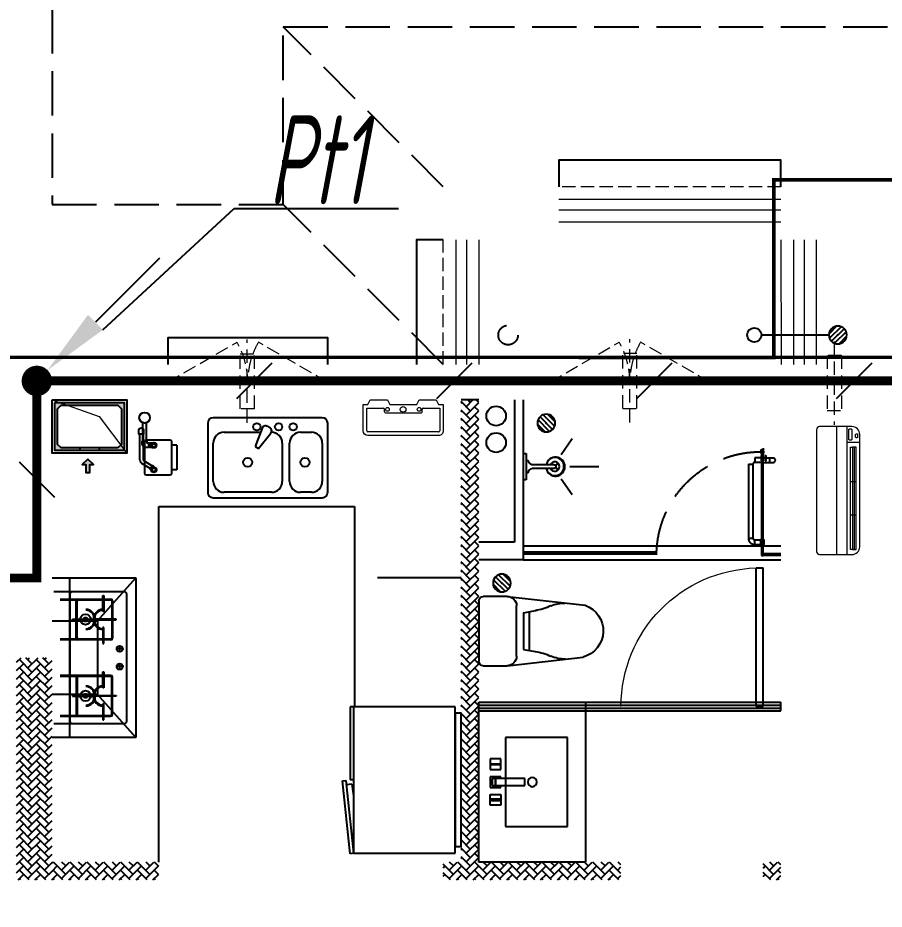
# Model space of a CAD drawing. Extents: x 5031545 to 5313844, y -886381 to -283477.
# Drawn here: x 5175753 to 5180627, y -849246 to -844231 of the extents above; entities that cross this region are included whole.
import ezdxf
from ezdxf.enums import TextEntityAlignment as Align

# ---------------------------------------------------------------- set-up
doc = ezdxf.new("R2010")
doc.units = 0
doc.header["$LTSCALE"] = 1000
doc.header["$MEASUREMENT"] = 0
for name, pattern in [('CENTER2', [1.125, 0.75, -0.125, 0.125, -0.125]), ('DASH', [0.35, 0.25, -0.1]), ('HIDDEN', [0.375, 0.25, -0.125])]:
    doc.linetypes.add(name, pattern=pattern)
doc.layers.get('0').update_dxf_attribs({"linetype": 'CONTINUOUS'})
for name, color, linetype in [('$RECOVER_210609100354-13', 7, 'CONTINUOUS'), ('$RECOVER_210609100354-32', 7, 'CONTINUOUS'), ('AH-FURNITURE', 1, 'CONTINUOUS'), ('CURTWALL', 4, 'CONTINUOUS'), ('DIM-照明', 7, 'CONTINUOUS'), ('IP-bath&kitchen-JOHNSON', 4, 'CONTINUOUS'), ('LVTRY', 252, 'CONTINUOUS'), ('LWIRE', 4, 'CONTINUOUS'), ('P-bath&kitchen-JOHNSON', 4, 'CONTINUOUS'), ('SHTLN', 4, 'CONTINUOUS'), ('VPIPE-中水', 122, 'CONTINUOUS'), ('VPIPE-凝结', 150, 'CONTINUOUS'), ('VPIPE-雨水', 4, 'DASH'), ('WIRE-接地', 2, 'CONTINUOUS'), ('保温', 6, 'CONTINUOUS'), ('卫生间', 6, 'CONTINUOUS'), ('建筑-排气道', 252, 'CONTINUOUS'), ('看线', 185, 'CONTINUOUS')]:
    doc.layers.add(name, color=color, linetype=linetype)
for name, color, linetype, lineweight in [('PUB_HATCH', 8, 'CONTINUOUS', 9), ('WINDOW', 146, 'CONTINUOUS', 20), ('平面-栏杆', 56, 'CONTINUOUS', 15), ('平面-看线', 252, 'CONTINUOUS', 15), ('平面-空调室内机', 176, 'CONTINUOUS', 9), ('平面-空调预留孔', 252, 'CONTINUOUS', 15), ('立面-洞口示意', 252, 'CONTINUOUS', 13)]:
    doc.layers.add(name, color=color, linetype=linetype, lineweight=lineweight)
doc.styles.add('DIM_FONT', font='SIMPLEX', dxfattribs={"width": 0.7, "bigfont": 'GBCBIG'})
doc.styles.add('HZTXT', font='gbeitc.shx', dxfattribs={"width": 0.8, "height": 400, "bigfont": 'hztxt.shx'})
doc.styles.get("Standard").update_dxf_attribs({"font": 'gbenor.shx', "bigfont": 'gbcbig.shx'})
pattern_1 = [(45, (0, 0), (0, 47.41575231924514), [100.584, -33.528]), (135, (23.70786, 23.70786), (3.05311331771918e-15, 47.41575231924513), [100.584, -33.528])]

# ---------------------------------------------------------------- blocks, each defined once
blk = doc.blocks.new('cvxcvxvcxvcx')
blk.add_hatch(color=252).paths.add_polyline_path([(580593.9096112663, 371078.9040331192), (580595.0592563876, 371081.6750105812), (580603.3721887737, 371078.2260752172), (580602.2225436524, 371075.4550977552)])
at = {"layer": '$RECOVER_210609100354-32', "color": 252}
for p, q in [((581943.6721077524, 371358.3307653596), (581943.6721507693, 370458.019247253)), ((581993.6721077524, 371358.3307653596), (581993.6721265649, 370558.0192559391)), ((581993.6721265649, 370558.0192559391), (582193.6745530802, 370558.0192559407)), ((581943.6721507693, 370458.019247253), (582193.6745554314, 370458.0192633782))]:
    blk.add_line(p, q, dxfattribs=at)
at = {"color": 252}
for p, q in [((581764.174633066, 371235.4018331742), (581806.60103994, 371277.8282400482)), ((581767.1262686335, 371210.0691974922), (581831.9336756219, 371274.8766044807)), ((581778.3167686907, 371192.9754263003), (581849.0274468141, 371263.6861044234)), ((581795.410539883, 371181.784926243), (581860.2179468713, 371246.5923332315)), ((581820.7431755648, 371178.8332906755), (581863.1695824388, 371221.2596975495)), ((580594.5974268107, 371081.8666181014), (580592.9500097529, 371082.5501115651)), ((580593.0585830038, 371061.8554814536), (580595.2586444768, 371061.3741196847)), ((580595.2586444768, 371061.3741196847), (580593.1118487866, 371061.4022786108)), ((580605.0164725209, 371078.0852069519), (580593.2520298935, 371082.9661322779)), ((580594.5974268107, 371081.8666181014), (580593.2561741691, 371078.6338110624)), ((580602.4927657092, 371074.8016606579), (580593.2561741691, 371078.6338110624)), ((580593.4254017514, 371069.7915553025), (580603.9254027777, 371069.7841873356)), ((580593.446857661, 371071.0555413384), (580603.8802814902, 371071.0568733648)), ((580593.6749574727, 371069.7913801864), (580593.6776865055, 371048.415561709)), ((580598.6735626739, 371080.7168037299), (580598.6785569829, 371041.597652421)), ((580604.2317740689, 371061.7872570119), (580602.0318355778, 371061.3053334987)), ((580602.0318355778, 371061.3053334987), (580604.1786240079, 371061.334040583)), ((580603.8340183507, 371078.034467697), (580602.4927657092, 371074.8016606579)), ((580603.6749584501, 371069.7843630752), (580603.6774609576, 371050.1828589661)), ((580604.3721383016, 371077.811208221), (580603.8340183507, 371078.034467697)), ((580633.6749818624, 370413.3313726199), (580593.6749818624, 370413.3313726238)), ((580593.674981787, 369633.3313726238), (580593.6749818624, 370413.3313726238)), ((580633.674981787, 369633.3313726199), (580633.6749818624, 370413.3313726199)), ((582014.1770595642, 370335.4018331766), (582056.6034664381, 370377.8282400505)), ((582017.1286951316, 370310.0691974945), (582081.93610212, 370374.8766044831)), ((582028.3191951888, 370292.9754263026), (582099.0298733122, 370363.6861044258)), ((582045.4129663811, 370281.7849262453), (582110.2203733694, 370346.5923332339)), ((582070.7456020629, 370278.8332906778), (582113.1720089369, 370321.2596975518)), ((582034.2732689616, 370253.1750300695), (581594.3600626828, 370203.0861510926)), ((582034.2732689616, 370253.1750300695), (582168.6721052632, 370253.1750300695)), ((582193.6721052632, 370228.1750300695), (582193.6721052632, 369888.1750300695)), ((581942.3546292933, 370161.3878272907), (581863.5562514581, 370174.9579061461)), ((581910.391159293, 370166.8923417274), (581910.391159293, 369949.4577184115)), ((581942.3546292933, 370161.3878272907), (581942.3546292929, 369954.9622328482)), ((581981.0008189615, 369916.4474800695), (581981.0008189615, 370199.9025800694)), ((582034.2732689616, 369863.1750300695), (581606.5771102, 369911.8728659819)), ((581942.3546292929, 369954.9622328482), (581863.5562514577, 369941.3921539928)), ((582168.6721052632, 369863.1750300695), (582034.2732689616, 369863.1750300695)), ((580593.674981787, 369633.3313726238), (580633.674981787, 369633.3313726199)), ((581693.6742784698, 369458.3371234245), (582043.6742784702, 369458.3371234245)), ((581693.6742784702, 368958.6367051739), (581693.6742784698, 369458.3371234245)), ((582043.6742784702, 369458.3371234245), (582043.6742784698, 368958.6367051739)), ((582068.7744188476, 369278.4873006309), (582068.7744188476, 369338.4873006309)), ((582068.7744188476, 369338.4873006309), (582128.7744188481, 369338.4873006309)), ((582073.7744188481, 369311.4873006309), (582073.7744188481, 369305.4873006309)), ((582123.7744188481, 369311.4873006309), (582073.7744188481, 369311.4873006309)), ((582073.7744188481, 369305.4873006309), (582123.7744188481, 369305.4873006309)), ((582123.7744188481, 369305.4873006309), (582123.7744188481, 369311.4873006309)), ((582128.7744188481, 369338.4873006309), (582128.7744188476, 369278.4873006309)), ((582128.7744188476, 369278.4873006309), (582068.7744188476, 369278.4873006309)), ((581933.7744188481, 369188.4873006309), (581933.7744188476, 369228.4873006309)), ((581933.7744188476, 369228.4873006309), (582098.7744188481, 369228.4873006309)), ((582068.7744188481, 369228.4873006309), (582068.7744188481, 369238.4873006309)), ((582068.7744188481, 369238.4873006309), (582128.7744188476, 369238.4873006309)), ((582098.7744188476, 369188.4873006309), (582098.7744188481, 369228.4873006309)), ((582098.7744188481, 369228.4873006309), (582118.7744188481, 369228.4873006309)), ((582098.7744188481, 369228.4873006309), (582098.7744188476, 369188.4873006309)), ((582118.7744188481, 369228.4873006309), (582118.7744188476, 369188.4873006309)), ((582128.7744188476, 369238.4873006309), (582128.7744188481, 369178.4873006309)), ((582098.7744188476, 369188.4873006309), (581933.7744188481, 369188.4873006309)), ((582068.7744188481, 369178.4873006309), (582068.7744188476, 369188.4873006309)), ((582128.7744188481, 369178.4873006309), (582068.7744188481, 369178.4873006309)), ((582118.7744188476, 369188.4873006309), (582098.7744188476, 369188.4873006309)), ((582128.7744188481, 369138.4873006309), (582068.7744188481, 369138.4873006309)), ((582068.7744188481, 369138.4873006309), (582068.7744188481, 369078.4873006309)), ((582073.7744188481, 369105.4873006309), (582073.7744188476, 369111.4873006309)), ((582073.7744188476, 369111.4873006309), (582123.7744188476, 369111.4873006309)), ((582123.7744188476, 369105.4873006309), (582073.7744188481, 369105.4873006309)), ((582123.7744188476, 369111.4873006309), (582123.7744188476, 369105.4873006309)), ((582128.7744188481, 369078.4873006309), (582128.7744188481, 369138.4873006309)), ((582068.7744188481, 369078.4873006309), (582128.7744188481, 369078.4873006309)), ((582043.6742784698, 368958.6367051739), (581693.6742784702, 368958.6367051739))]:
    blk.add_line(p, q, dxfattribs=at)
blk.add_circle((581892.5132631278, 369208.4873006309), 26, dxfattribs=at)
for centre, radius, start, end in [((580604.711258698, 371064.8750917315), 13.39994098009156, 154.9184555067139, 209.8497760048863), ((580592.803626942, 371081.8853513924), 1.170107913508445, 67.4670275933447, 199.9598936189205), ((580572.3027551215, 371074.4398915648), 20.6409126368038, 349.152690268452, 19.9598936189205), ((580592.7584022327, 371082.088281988), 0.4999999999999999, 67.4670275933447, 199.2391324609188), ((580569.5962472307, 371074.0046240633), 24.03224306675829, 352.9512626516196, 19.23913246091875), ((580604.9641489349, 371065.2817004879), 12.3887641438454, 158.6522346147769, 196.0549169798474), ((580604.622626842, 371063.5320042105), 11.70614123311011, 190.4823330837331, 204.5813522234453), ((580594.8484714498, 371062.6478663906), 9.422201707076889, 335.7716514093353, 351.9845940693415), ((580585.1314534706, 371076.521080785), 19.52885339284392, 343.751626910441, 2.534188772762864), ((580590.0499270837, 371065.2482685616), 14.59806099666519, 346.2853194312215, 18.10266462411496), ((580592.5145496838, 371064.8795519348), 13.51105029248686, 331.0220527081386, 24.84764632416987), ((580604.1414962602, 371077.367581972), 0.4999999999999999, 1.945816365110588, 67.26702759355575), ((580585.1782668311, 371076.5109824141), 20.48112573357894, 343.0997466128817, 2.008511510892636), ((580604.6495398484, 371077.1549594586), 0.9999999999999999, 4.234840131611477, 68.47342866344947), ((580593.5227093213, 371058.4544344338), 0.4999999999999999, 209.8497760048863, 24.58135222344528), ((580603.896697693, 371058.5760500185), 0.4999999999999999, 155.7716514093354, 331.0220527081386), ((581706.7618864921, 369991.8075538437), 224.0767612256723, 68.5202191710939, 90), ((582034.273268962, 370199.9025800692), 53.27245000000253, 90, 180), ((582168.6721052632, 370228.1750300695), 25, 0, 90), ((581646.3211985028, 370059.4031279907), 152.7899563564, 109.8818787691454, 254.9226756543659), ((581919.7479505439, 370463.3604970954), 293.8257332377133, 243.5368539852311, 261.4828191908726), ((581706.7618864921, 370124.5425062953), 224.0767612256445, 270, 291.4797808289061), ((581919.7479505439, 369652.9895630433), 293.8257332377133, 98.51718080912745, 116.4631460147689), ((582034.273268962, 369916.4474800695), 53.27245000000602, 180, 270), ((582168.6721052632, 369888.1750300695), 25, 270, 0)]:
    blk.add_arc(centre, radius, start, end, dxfattribs=at)
at = {"color": 252, "lineweight": 13}
blk.add_arc((580613.674981787, 369633.3313726219), 780, 359.9999999944555, 88.53071641310459, dxfattribs=at)
at = {"color": 252}
for centre in [(581813.6721077524, 371228.3307653618), (582063.6745342505, 370328.3307653642)]:
    blk.add_ellipse(centre, major_axis=(35.3553390616549, 35.3553390616549), ratio=0.9999999999998849, start_param=5.49778714378208, end_param=11.78097245096167, dxfattribs=at)
blk.add_open_spline([(580603.6774609576, 371050.1828589661), (580602.7819958932, 371049.3839620192), (580600.9660518015, 371047.7638517005), (580597.7729090399, 371051.5213218119), (580595.2274403891, 371049.5908736098), (580593.6776865055, 371048.415561709)], degree=3, knots=[0, 0, 0, 0, 3.066329070407599, 6.218313121244897, 11.12413523619883, 11.12413523619883, 11.12413523619883, 11.12413523619883], dxfattribs=at)
for p in [(581813.6721077524, 371228.3307653618), (582063.6745342505, 370328.3307653642)]:
    blk.add_point(p, dxfattribs=at)
at = {"layer": 'CURTWALL', "color": 252}
for p, q in [((582193.6745530849, 369658.331372469), (580493.6749791752, 369658.3313726335)), ((580493.6749791703, 369608.3313726335), (580493.6749791752, 369658.3313726335)), ((582193.67455308, 369608.331372469), (582193.6745530849, 369658.331372469)), ((582193.6745530833, 369641.6647058023), (580493.6749791736, 369641.6647059668)), ((582193.6745530816, 369624.9980391357), (580493.674979172, 369624.9980393001)), ((582193.67455308, 369608.331372469), (580493.6749791703, 369608.3313726335))]:
    blk.add_line(p, q, dxfattribs=at)
at = {"layer": 'IP-bath&kitchen-JOHNSON', "color": 252}
for p, q in [((581730.5215771815, 371051.5281253193), (581668.7340473045, 371140.9531203224)), ((581682.3184752373, 370983.3076207311), (581519.016609678, 370983.3318143436)), ((581730.5013609619, 370915.0728362985), (581668.6873366885, 370825.6661531995)), ((581943.6721469469, 370538.0192134996), (580493.6749587252, 370538.0192044076)), ((580493.6749587283, 370493.0192039419), (580593.6749583771, 370493.0192039755)), ((580493.6749587283, 370483.0192039419), (580593.6749583771, 370483.0192039755)), ((580593.6749583771, 370483.0192039755), (580593.6749583734, 370493.0192039755)), ((581193.6631118732, 370493.0192039572), (581193.6631118781, 370503.019204177)), ((581943.6721469469, 370493.0192134978), (581193.6631118732, 370493.0192039572)), ((581943.6721469469, 370503.0192134978), (581193.6749586836, 370503.019204177)), ((581943.6721469469, 370458.0192784637), (580493.6749587255, 370458.0192044076))]:
    blk.add_line(p, q, dxfattribs=at)
at = {"layer": 'IP-bath&kitchen-JOHNSON', "color": 252, "extrusion": (0, 0, -1)}
for centre, major_axis, ratio, start_param, end_param in [((581764.8996472338, 370983.395432674), (0.007550198311836905, 50.96224354524861), 0.9900522014112825, 1.778622277379752, 7.646155683221549), ((581765.902907098, 370983.3952840383), (0.003971185504895464, 26.80467884091059), 0.9948122416211306, 1.973915809000319, 7.450862151764426)]:
    blk.add_ellipse(centre, major_axis=major_axis, ratio=ratio, start_param=start_param, end_param=end_param, dxfattribs=at)
at = {"layer": 'LVTRY', "color": 252}
for p, q in [((580593.6749585315, 371069.7830863837), (580603.67495845, 371069.7843630752)), ((580593.6749583604, 370483.0192039773), (580593.6749585315, 371069.7830863837)), ((580603.67495845, 371069.7843630752), (580603.6749582789, 370483.020480669)), ((580587.4861929356, 371032.4571529026), (580532.7661933862, 371032.4641389903)), ((580555.8029575425, 371007.1171976652), (580555.8061932039, 371032.4611974799)), ((580576.8777097843, 371017.7211088613), (580576.8809454461, 371043.0651086756)), ((580579.1814156298, 371015.4168147428), (580576.8777097843, 371017.7211088613)), ((580579.1852395937, 371045.3688144918), (580576.8809454461, 371043.0651086756)), ((580579.1814156298, 371015.4168147428), (580579.1836405976, 371032.8443449477)), ((580582.0614155815, 371015.416447054), (580579.1814156298, 371015.4168147428)), ((580579.1852395937, 371045.3688144918), (580579.1830146255, 371027.9412842874)), ((580582.0652395453, 371045.3684468031), (580579.1852395937, 371045.3688144918)), ((580582.0652395453, 371045.3684468031), (580582.0614155815, 371015.416447054)), ((580597.4286775672, 371045.3661671329), (580595.7008981674, 371043.6379465385)), ((580595.7009717051, 371043.0619465538), (580595.7008983024, 371043.6368927106)), ((580595.704207352, 371017.7179467389), (580595.7042807549, 371017.1430005821)), ((580597.4325015135, 371015.4141673844), (580595.7042808894, 371017.1419467549)), ((580603.7646775134, 371045.3669760446), (580597.4286775672, 371045.3661671329)), ((580597.4289717169, 371043.0621671658), (580597.4286775672, 371045.3661671329)), ((580597.4322073641, 371017.7181673517), (580597.4325015135, 371015.4141673844)), ((580603.76850146, 371015.414976296), (580597.4325015135, 371015.4141673844)), ((580600.8846775326, 371045.3666083575), (580598.5809716858, 371043.0623142408)), ((580598.5829057202, 371027.9135143479), (580598.5809716858, 371043.0623142408)), ((580598.5829057202, 371027.9135143479), (580598.5842073329, 371017.7183144264)), ((580600.8885014788, 371015.4146086087), (580598.5842073329, 371017.7183144264)), ((580600.8871085937, 371026.3247261515), (580600.8846775326, 371045.3666083575)), ((580600.8860704179, 371034.4564908154), (580600.8885014788, 371015.4146086087)), ((580603.76850146, 371015.414976296), (580603.7646775134, 371045.3669760446)), ((580609.3741927694, 371032.4543584673), (580641.0541925009, 371032.4503138899)), ((580641.0541925009, 371032.4503138899), (580641.0509568391, 371007.1063140753)), ((581927.9102324777, 371056.9355649342), (581927.8884225063, 370909.7227819382)), ((581943.6830306558, 371056.9332281516), (581927.9102324777, 371056.9355649342)), ((581943.6830306558, 371056.9332281516), (581943.6612206844, 370909.7204451556)), ((580587.4829572737, 371007.1131530881), (580532.7629577245, 371007.1201391756)), ((580609.3709571077, 371007.1103586527), (580641.0509568391, 371007.1063140753)), ((580651.4176330846, 370996.7369904999), (580651.4394746518, 370581.0531066838)), ((580676.7616328697, 370996.7337548379), (580651.4176330846, 370996.7369904999)), ((580676.7616328697, 370996.7337548379), (580676.783474437, 370581.049871022)), ((581770.1543107387, 370972.8794551653), (581894.4127358978, 370972.8610459439)), ((581770.1574264489, 370993.9098527362), (581894.415851608, 370993.8914435148)), ((581927.8884225063, 370909.7227819382), (581943.6612206844, 370909.7204451556)), ((580588.074842266, 370544.7731961438), (580588.0782250036, 370571.2691959266)), ((580589.8064456289, 370572.9969752959), (580588.0782250036, 370571.2691959266)), ((580589.8026216651, 370543.0449755475), (580589.8064456289, 370572.9969752959)), ((580592.6864455806, 370572.9966076069), (580589.8064456289, 370572.9969752959)), ((580592.6826216164, 370543.0446078585), (580592.6864455806, 370572.9966076069)), ((580604.2064454888, 370572.9951368519), (580604.202621525, 370543.0431371031)), ((580604.2064454888, 370572.9951368519), (580607.0864454699, 370572.9947691633)), ((580607.0864454699, 370572.9947691633), (580607.0826215057, 370543.0427694144)), ((580607.0864454699, 370572.9947691633), (580609.390151315, 370570.6904750447)), ((580609.390151315, 370570.6904750447), (580609.3869156532, 370545.3464752305)), ((580641.0701510466, 370570.6864304675), (580609.390151315, 370570.6904750447)), ((580641.0669153846, 370545.3424306533), (580641.0701510466, 370570.6864304675)), ((580676.783474437, 370581.049871022), (580651.4394746518, 370581.0531066838)), ((580592.6826216164, 370543.0446078585), (580589.8026216651, 370543.0449755475)), ((580604.202621525, 370543.0431371031), (580607.0826215057, 370543.0427694144)), ((580607.0826215057, 370543.0427694144), (580609.3869156532, 370545.3464752305)), ((580641.0669153846, 370545.3424306533), (580609.3869156532, 370545.3464752305)), ((580603.6749582789, 370483.020480669), (580593.6749583604, 370483.0192039773)), ((582193.6847681642, 369658.3313747116), (581593.6847681638, 369658.3313747116)), ((581593.6847681638, 369658.3313747116), (581593.6847681527, 368758.3321396253)), ((582193.6847681529, 368758.3321396253), (582193.6847681642, 369658.3313747116)), ((581593.6847681527, 368758.3321396253), (582193.6847681529, 368758.3321396253))]:
    blk.add_line(p, q, dxfattribs=at)
for centre, radius, start, end in [((580541.3266514593, 371019.7910459654), 15.29342111015146, 124.0383548599548, 235.9470152830387), ((581927.2878520623, 371006.4947502556), 14.62517146611692, 87.58183094901469, 167.6165619710468), ((581770.1558685937, 370983.3946539507), 10.51519890083, 89.9915114755528, 269.9915114755528), ((581886.0478026639, 370944.1244061094), 29.87901125129133, 25.59340577178503, 74.10551237749917), ((581886.1989393432, 371022.4394707152), 29.70702785883089, 286.0572827894123, 334.4591718272048), ((581927.2809880037, 370960.1637788173), 14.62517146613158, 192.3664609800394, 272.4011920019535)]:
    blk.add_arc(centre, radius, start, end, dxfattribs=at)
at = {"layer": 'LVTRY', "color": 252, "extrusion": (0, 0, -0.9999999999999999)}
for centre, major_axis, ratio, start_param, end_param in [((581762.3768844651, 370983.3958064281), (0.007947578325117284, 53.64446784372765), 0.9875770290765338, 1.76809024038285, 7.65668772017977), ((581778.9328558901, 370970.9365075388), (-1.432845603674687, 0.0002122797148874556), 0.8500000000731185, -1.570796326675976, 4.712388980503611), ((581778.9365469208, 370995.8501991469), (-1.432845603790967, 0.0002122807443965301), 0.8499999999634364, 4.712388979974143, 10.99557428715373)]:
    blk.add_ellipse(centre, major_axis=major_axis, ratio=ratio, start_param=start_param, end_param=end_param, dxfattribs=at)
at = {"layer": 'LVTRY', "color": 252, "extrusion": (0, 0, -1)}
for centre, major_axis, ratio, start_param, end_param in [((580641.0496331592, 370996.7383141795), (7.331283114470372, 7.331283114470372), 0.9999999999634654, -0.7852704936806024, 0.7855258331508286), ((581754.4983977838, 370970.9401275697), (-1.432845603674699, 0.0002122798675652598), 0.8500000000324984, -1.570796326604047, 4.71238898057554), ((580641.0714747263, 370581.0544303636), (-25.25219737095847, 25.25219737095846), 0.9999999999913824, 2.356322159923627, 3.927118486723883), ((580641.0714747263, 370581.0544303636), (7.331283114401263, 7.331283114401267), 0.9999999999935466, 0.7855258331357868, 2.356322159924231)]:
    blk.add_ellipse(centre, major_axis=major_axis, ratio=ratio, start_param=start_param, end_param=end_param, dxfattribs=at)
at = {"layer": 'LVTRY', "color": 252, "extrusion": (0, 0, -0.9999999999999998)}
blk.add_ellipse((581754.5020888145, 370995.8538191779), major_axis=(-1.432845603791105, 0.0002122800999239361), ratio=0.8500000000040587, start_param=-1.570796326660636, end_param=4.71238898051895, dxfattribs=at)
at = {"layer": 'P-bath&kitchen-JOHNSON', "color": 252, "linetype": 'DASH'}
blk.add_arc((580607.4967504963, 370480.5721637623), 586.199339652145, 0.6077586279703837, 90.20328439858227, dxfattribs=at)
blk = doc.blocks.new('A$C001338C2')
at = {"color": 8}
for p, q in [((844.9999883423079, 303.6000072514144), (54.99998834231155, 303.6000543390692)), ((109.0525457565491, 214.7673082745569), (109.0525510513944, 303.6000511174025)), ((-1.49359439092e-05, 248.6000576173246), (-2.84423585981e-05, 22.0000576172315)), ((899.9999715576414, 22.00000397306576), (899.9999850640525, 248.6000039731589)), ((21.99997024633922, 5.63059293199e-05), (877.9999702463392, 5.2843679441e-06))]:
    blk.add_line(p, q, dxfattribs=at)
at = {"color": 8, "lineweight": 5}
for p, q in [((864.5756734352908, 278.6904651548975), (144.4768629888749, 278.6905080761171)), ((144.4768629888749, 278.6905080761171), (144.4768622188567, 265.7722729386405)), ((387.0097734353949, 278.6904936200444), (144.4768629888749, 278.6905080761171)), ((144.4768629888749, 278.6905080761171), (144.4768614488676, 252.8539829386973)), ((144.4768622188567, 265.7722729386405), (864.5756726653053, 265.772230017421)), ((144.4768606789075, 239.9356929386377), (144.4768614488676, 252.8539829386973)), ((144.4768614488676, 252.8539829386973), (864.5756718953162, 252.8539400174777)), ((387.0097711254275, 239.935678482565), (387.0097734353949, 278.6904936200444)), ((864.5756734352908, 278.6904651548975), (622.0427234354138, 278.6904796109884)), ((622.0427234354138, 278.6904796109884), (622.04272112545, 239.935664473509)), ((864.5756718953162, 252.8539400174777), (864.5756734352908, 278.6904651548975)), ((864.5756726653053, 265.772230017421), (864.5756711253525, 239.9356500174181)), ((899.9999830474662, 214.7672611304297), (-1.69525337697e-05, 214.7673147745954)), ((864.5756711253525, 239.9356500174181), (144.4768606789075, 239.9356929386377)), ((622.04272112545, 239.935664473509), (387.0097711254275, 239.935678482565)), ((899.9999787804518, 143.1781611304468), (-2.12195482163e-05, 143.1782147746126))]:
    blk.add_line(p, q, dxfattribs=at)
at = {"color": 8}
for points in [[(73.08482630450817, 275.0144977724194), (56.77886350143308, 275.0144987443309, -0.414213562373095), (51.27886382925863, 280.5144990721565), (51.27886400034913, 283.3844664433818, -0.414213562373095), (56.77886432817468, 288.8844661155563), (73.08482713124977, 288.8844651436448, -0.4142135623732024), (78.58482680342422, 283.3844648158192), (78.58482663233372, 280.5144974445939, -0.414213562373095)], [(89.24090579471158, 226.3562818807586), (22.19125331861505, 226.3562858772129, -0.414213562372504), (16.6912536464406, 231.8562862050385), (16.69125431894281, 243.1390318179401, -0.414213562373095), (22.19125464676836, 248.6390314901146), (89.24090712286488, 248.6390274936603, -0.414213562373095), (94.74090679503934, 243.1390271658347), (94.74090612253713, 231.8562815529331, -0.414213562373095)]]:
    blk.add_lwpolyline(points, format="xyb", close=True, dxfattribs=at)
for centre, radius, start, end in [((54.99998506405609, 248.6000543390692), 55.0000000000001, 89.99999658490542, 179.9999965849054), ((844.9999850640525, 248.6000072514144), 55.0000000000001, 359.9999965849054, 89.99999658490542), ((21.9999715576414, 22.00005630592932), 22.00000000000004, 179.9999965849054, 269.9999965849054), ((877.9999715576414, 22.00000528436794), 22.00000000000004, 269.9999965849054, 359.9999965849054)]:
    blk.add_arc(centre, radius, start, end, dxfattribs=at)
blk = doc.blocks.new('dongkong')
at = {"layer": '平面-空调预留孔', "color": 8, "linetype": 'HIDDEN', "ltscale": 0.3}
for p, q in [((-603796.0415180789, 210899.900060961), (-603796.0415180789, 210431.4859232727)), ((-603836.0415180789, 210820.9630630909), (-603836.0415180789, 210510.8096162414)), ((-603836.0415180789, 210820.9630630909), (-603756.0415180789, 210820.9630630909)), ((-603756.0415180789, 210820.9630630909), (-603756.0415180789, 210510.8096162414))]:
    blk.add_line(p, q, dxfattribs=at)
blk.add_lwpolyline([(-603756.0415180789, 210510.8096162414), (-603836.0415180789, 210510.8096162414)], dxfattribs=at)
blk = doc.blocks.new('VDVDVDCZSCCS')
at = {"layer": '保温', "linetype": 'ByBlock', "ltscale": 10}
h = blk.add_hatch(dxfattribs=at)
h.set_pattern_fill('AR-HBONE', color=251, scale=55)
h.set_pattern_definition(pattern_1)
h.paths.add_polyline_path([(554116.5772483352, 373623.7248140287), (554116.4803022244, 371023.7252434216), (554016.5273530419, 371023.7250467761), (554016.6242889203, 373623.7247155879)])
h = blk.add_hatch(dxfattribs=at)
h.set_pattern_fill('AR-HBONE', color=251, scale=55)
h.set_pattern_definition(pattern_1)
h.paths.add_polyline_path([(551716.5766590091, 372173.7276961713), (551716.480298206, 370923.7248925337), (551516.4803145152, 370923.7246958886), (551516.5766650859, 372173.7275977309)])
h = blk.add_hatch(dxfattribs=at)
h.set_pattern_fill('AR-HBONE', color=251, scale=55)
h.set_pattern_definition(pattern_1)
h.paths.add_polyline_path([(551716.48216784, 370923.7273937263), (551716.4815428202, 371023.7285442877), (552316.4815242975, 371023.7286703843), (552316.4821493174, 370923.7275903712)])
h = blk.add_hatch(dxfattribs=at)
h.set_pattern_fill('AR-HBONE', color=251, scale=55)
h.set_pattern_definition(pattern_1)
edge = h.paths.add_edge_path()
edge.add_line((553916.5819195413, 370923.7250697387), (553916.5815978362, 371023.7247940698))
edge.add_line((553917.6573687312, 371023.7247940698), (554916.4812075244, 371023.7251450937))
edge.add_line((554916.4812075243, 371023.7251450937), (554916.4818509403, 370923.7252663967))
edge.add_line((554916.4818509404, 370923.7252663967), (553916.5819195413, 370923.7247940685))
h = blk.add_hatch(dxfattribs=at)
h.set_pattern_fill('AR-HBONE', color=251, scale=55)
h.set_pattern_definition(pattern_1)
h.paths.add_polyline_path([(555716.4796051893, 370923.7238684425), (555716.4789801694, 371023.7250190039), (555816.4789432505, 371023.7251451005), (555816.4795866667, 370923.7240650874)])
at = {"layer": '保温', "color": 251, "linetype": 'ByBlock', "ltscale": 10}
blk.add_line((554116.5757611089, 373623.7248139109), (554016.5759621114, 373623.7248162725), dxfattribs=at)
blk = doc.blocks.new('*U140')
h = blk.add_hatch(color=5)
h.set_gradient(color1=(0, 0, 255), rotation=180, tint=1)
h.paths.add_polyline_path([(3.524958103184869e-15, -2.819966482547906e-15), (-6.350000000000009, -6.349999999999992), (-6.350000000000001, -2.159000000000014), (-15, -2.158999999999999), (-14.99999999999999, 2.159000000000044), (-6.349999999999993, 2.159000000000029), (-6.349999999999985, 6.350000000000009)])
at = {"color": 0, "linetype": 'Continuous'}
blk.add_lwpolyline([(3.524958103184869e-15, -2.819966482547906e-15), (-6.350000000000009, -6.349999999999992), (-6.350000000000001, -2.159000000000014), (-15, -2.158999999999999), (-14.99999999999999, 2.159000000000044), (-6.349999999999993, 2.159000000000029), (-6.349999999999985, 6.350000000000009)], close=True, dxfattribs=at)
blk = doc.blocks.new('vcxvcdfvdxv')
at = {"layer": 'PUB_HATCH'}
blk.add_hatch(color=252, dxfattribs=at).paths.add_polyline_path([(582308.6739016887, 371343.3313424294), (582308.6739016887, 371073.3313424294), (582448.6739016887, 371073.3313424294), (582448.6739016887, 371088.3313424294), (582343.6739016887, 371088.3313424294), (582323.6739016887, 371108.3313424294), (582323.6739016887, 371308.3313424294), (582343.6739016887, 371328.3313424294), (582663.6739016887, 371328.3313424294), (582683.6739016887, 371308.3313424294), (582683.6739016887, 371108.3313424294), (582663.6739016887, 371088.3313424294), (582558.6739016887, 371088.3313424294), (582558.6739016887, 371073.3313424294), (582698.6739016887, 371073.3313424294), (582698.6739016887, 371343.3313424294)])
at = {"layer": 'AH-FURNITURE', "color": 252}
for p, q in [((582803.6739013586, 371125.831822337), (582803.6739013586, 371230.0475510897)), ((582823.6739013585, 371125.831822337), (582823.6739013586, 371230.0475510892)), ((582784.6738868721, 371165.8318223371), (582784.6738868721, 371030.7582292083)), ((582804.6738868721, 371165.8318223371), (582804.6738868721, 371030.7582292083)), ((582843.1738868721, 371113.331822337), (582836.1739013585, 371113.331822337)), ((582843.1738868721, 371093.331822337), (582836.1739013585, 371093.331822337)), ((582994.6738868721, 371103.331822337), (582964.6738868721, 371103.331822337)), ((582994.6738868721, 371103.331822337), (582994.6738868721, 370965.331822337)), ((582810.5317512484, 371016.6160935846), (582856.8350521073, 370988.3127927256)), ((582796.3896156247, 371002.4739579608), (582842.6929164836, 370974.1706571019)), ((582994.6738868721, 370965.331822337), (582964.6738868721, 370965.331822337))]:
    blk.add_line(p, q, dxfattribs=at)
for points in [[(582781.6738868721, 371188.3318223371, -1), (582807.6738868722, 371188.3318223371), (582807.6738868721, 371165.8318223371), (582781.6738868721, 371165.8318223371)], [(582836.1739013585, 371090.331822337), (582820.6739013585, 371090.331822337, -0.4142135623724265), (582800.6739013585, 371110.331822337), (582800.6739013585, 371125.831822337), (582826.6739013585, 371125.8318223371), (582826.6739013585, 371116.331822337), (582836.1739013585, 371116.331822337)], [(582964.6738868721, 371124.331822337), (582964.6738868721, 370944.331822337, -0.4142135623730951), (582954.6738868721, 370934.331822337), (582824.6738868721, 370934.331822337, -0.4142135623730951), (582814.6738868721, 370944.331822337), (582814.6738868721, 371124.331822337, -0.4142135623730951), (582824.6738868721, 371134.331822337), (582954.6738868721, 371134.331822337, -0.4142135623730951)], [(582865.6738868721, 371116.331822337, -1), (582865.6738868721, 371090.331822337), (582843.1738868721, 371090.331822337), (582843.1738868721, 371116.331822337)], [(582874.8662750275, 370974.5242104924, -1), (582856.4814987166, 370956.1394341815), (582840.57159614, 370972.0493367583), (582858.9563724509, 370990.4341130691)]]:
    blk.add_lwpolyline(points, format="xyb", close=True, dxfattribs=at)
for centre, radius in [((582813.6739013593, 371258.3318223369), 30), ((582865.6738868721, 371103.331822337), 15), ((582865.6738868721, 371103.331822337), 10), ((582865.6738868721, 370965.331822337), 15), ((582865.6738868721, 370965.331822337), 10)]:
    blk.add_circle(centre, radius, dxfattribs=at)
for radius in [40, 20]:
    blk.add_arc((582824.6738868721, 371030.7582292083), radius, 180, 225, dxfattribs=at)
at = {"layer": 'LVTRY', "color": 252}
for p, q in [((583168.6729048147, 371227.6501934649), (583168.6728356108, 370839.0138298286)), ((583812.9910920964, 371258.331896914), (583199.35472846, 371258.3320061834)), ((583843.6728356108, 370839.0137096323), (583843.6729048147, 371227.6500732687)), ((583260.7183502543, 371176.5138134382), (583466.1914593453, 371176.51377685)), ((583474.7682179675, 371199.4074639591), (583435.9521608814, 371095.79703678)), ((583453.666327242, 371085.5697608985), (583523.9875969982, 371170.9906301947)), ((583504.1499880259, 371209.9456814544), (583518.4230865584, 371201.7050948218)), ((583690.2638047998, 371176.5137369497), (583751.6274411634, 371176.5137260228)), ((583199.3546647195, 370900.3774607288), (583199.354702964, 371115.1501880015)), ((583587.9910666003, 371115.1501187977), (583587.9910283559, 370900.3773915248)), ((583628.9001192651, 370900.3773842402), (583628.9001575094, 371115.150111513)), ((583812.9910666002, 371115.1500787322), (583812.9910283559, 370900.3773514594)), ((582448.6739016887, 371088.3313424294), (582448.6739016887, 371073.3313424294)), ((582558.6739016887, 371088.3313424294), (582558.6739016887, 371073.3313424294)), ((583435.9521608814, 371095.79703678), (583453.666327242, 371085.5697608985)), ((583526.6273810654, 370839.0137660882), (583260.7182901562, 370839.0138134382)), ((583751.6273810654, 370839.0137260228), (583690.2637447016, 370839.0137369498)), ((583199.3546483292, 370808.3320061834), (583812.9910119657, 370808.331896914)), ((582893.6745530913, 368758.3321396253), (582893.6730472749, 370758.3318103083)), ((582893.6730472749, 370758.3318103083), (583993.67365636, 370758.3318094082)), ((583993.67365636, 370758.3318094082), (583993.67365636, 369632.3321396134)), ((582293.6739017004, 370358.3313388836), (582763.883388323, 370358.3313388836)), ((582393.6739017006, 369458.3313388836), (582393.6739017006, 370358.3313388836)), ((582547.9432872576, 370115.375605545), (582763.883388323, 370358.3313388836)), ((582763.883388323, 370358.3313388836), (582763.883388323, 369458.3313388836)), ((582703.6739017004, 370278.3313388836), (582303.6739017004, 370278.3313388837)), ((582393.6739017006, 370268.3313388837), (582393.6739017009, 369548.3313388836)), ((582578.9239017009, 370168.3313388837), (582578.9239017009, 370258.3313388838)), ((582578.9239017009, 370258.3313388838), (582583.4239017009, 370258.3313388838)), ((582583.4239017009, 370258.3313388838), (582583.4239017009, 370168.3313388837)), ((582713.6739017004, 369548.3313388836), (582713.6739017004, 370268.3313388836)), ((582338.6739017004, 370238.3313388838), (582623.6739017004, 370238.3313388837)), ((582338.6739017004, 370233.3313388838), (582623.6739017004, 370233.3313388837)), ((582428.6739017006, 370018.3313388837), (582428.6739017006, 370228.3313388838)), ((582433.6739017006, 370018.3313388837), (582433.6739017006, 370228.3313388838)), ((582628.6739017004, 370228.3313388837), (582628.6739017004, 370018.3313388837)), ((582633.6739017004, 370228.3313388837), (582633.6739017004, 370018.3313388837)), ((582583.4239017009, 370168.3313388837), (582578.9239017009, 370168.3313388837)), ((582293.6739017004, 370115.375605545), (582547.9432872576, 370115.375605545)), ((582393.6739017006, 369700.2770626678), (582393.6739017006, 370115.375605545)), ((582408.6739017009, 370125.581338884), (582536.1739017009, 370125.581338884)), ((582408.6739017009, 370121.081338884), (582408.6739017009, 370125.581338884)), ((582536.1739017009, 370121.081338884), (582408.6739017009, 370121.081338884)), ((582653.6739017002, 370125.581338884), (582526.1739017002, 370125.581338884)), ((582526.1739017002, 370125.581338884), (582526.1739017002, 370121.081338884)), ((582526.1739017002, 370121.081338884), (582653.6739017002, 370121.081338884)), ((582536.1739017009, 370125.581338884), (582536.1739017009, 370121.081338884)), ((582547.9432872576, 370115.375605545), (582547.9432872576, 369700.2770626678)), ((582653.6739017002, 370121.081338884), (582653.6739017002, 370125.581338884)), ((582583.4239017009, 370078.3313388837), (582578.9239017009, 370078.3313388837)), ((582578.9239017009, 370078.3313388837), (582578.9239017009, 369988.3313388836)), ((582583.4239017009, 369988.3313388836), (582583.4239017009, 370078.3313388837)), ((582623.6739017004, 370013.3313388837), (582338.6739017004, 370013.3313388837)), ((582623.6739017004, 370008.3313388837), (582338.6739017004, 370008.3313388837)), ((582578.9239017009, 369988.3313388836), (582583.4239017009, 369988.3313388836)), ((582693.0707053135, 369958.3313388836), (582654.277098086, 369958.3313388836)), ((582673.6739017004, 369938.9345352706), (582673.6739017004, 369977.7281424981)), ((582693.0707053135, 369858.3313388836), (582654.277098086, 369858.3313388836)), ((582673.6739017004, 369838.9345352706), (582673.6739017004, 369877.7281424981)), ((582623.6739017004, 369808.3313388836), (582338.6739017004, 369808.3313388836)), ((582578.9239017009, 369738.3313388836), (582578.9239017009, 369828.3313388836)), ((582578.9239017009, 369828.3313388836), (582583.4239017009, 369828.3313388836)), ((582583.4239017009, 369828.3313388836), (582583.4239017009, 369738.3313388836)), ((582623.6739017004, 369803.3313388836), (582338.6739017004, 369803.3313388836)), ((582428.6739017006, 369798.3313388836), (582428.6739017006, 369588.3313388835)), ((582433.6739017006, 369798.3313388836), (582433.6739017006, 369588.3313388835)), ((582628.6739017004, 369588.3313388836), (582628.6739017004, 369798.3313388836)), ((582633.6739017004, 369588.3313388836), (582633.6739017004, 369798.3313388836)), ((582583.4239017009, 369738.3313388836), (582578.9239017009, 369738.3313388836)), ((582547.9432872576, 369700.2770626678), (582293.6739017004, 369700.2770626678)), ((582536.1739017009, 369695.5813388834), (582408.6739017009, 369695.5813388834)), ((582408.6739017009, 369695.5813388834), (582408.6739017009, 369691.0813388834)), ((582408.6739017009, 369691.0813388834), (582536.1739017009, 369691.0813388834)), ((582526.1739017002, 369691.0813388834), (582526.1739017002, 369695.5813388834)), ((582526.1739017002, 369695.5813388834), (582653.6739017002, 369695.5813388834)), ((582653.6739017002, 369691.0813388834), (582526.1739017002, 369691.0813388834)), ((582536.1739017009, 369691.0813388834), (582536.1739017009, 369695.5813388834)), ((582763.883388323, 369458.3313388836), (582547.9432872576, 369700.2770626678)), ((582653.6739017002, 369695.5813388834), (582653.6739017002, 369691.0813388834)), ((582583.4239017009, 369648.3313388836), (582578.9239017009, 369648.3313388836)), ((582578.9239017009, 369648.3313388836), (582578.9239017009, 369558.3313388836)), ((582583.4239017009, 369558.3313388836), (582583.4239017009, 369648.3313388836)), ((583969.6745144627, 369632.3321396134), (583969.6745144627, 369220.3321396193)), ((583988.8699491909, 369632.3321396134), (583969.6745144627, 369632.3321396134)), ((583988.8699491909, 369632.3321396134), (583988.8699491909, 368808.3321396254)), ((584561.6745144541, 369632.3321396134), (583988.8699491909, 369632.3321396134)), ((584561.6745144541, 368808.3321396254), (584561.6745144541, 369632.3321396134)), ((582338.6739017004, 369583.3313388835), (582623.6739017004, 369583.3313388836)), ((582338.6739017004, 369578.3313388835), (582623.6739017004, 369578.3313388836)), ((582578.9239017009, 369558.3313388836), (582583.4239017009, 369558.3313388836)), ((582303.6739017006, 369538.3313388836), (582703.6739017004, 369538.3313388836)), ((582763.883388323, 369458.3313388836), (582293.6739017004, 369458.3313388836)), ((583926.2304283158, 369214.5369325982), (583945.2060859947, 369217.4634348852)), ((583969.8942915122, 368805.4056373384), (583926.2304283158, 369214.5369325982)), ((583945.2060859947, 369217.4634348852), (583988.8699491909, 368808.3321396254)), ((583988.8699491909, 369220.3321396194), (583969.6745144627, 369220.3321396193)), ((583980.1096455321, 369197.0355352074), (583948.544380044, 369192.1674129422)), ((583980.1096455321, 369197.0355352074), (583988.8699491909, 369130.6540750054)), ((583988.8699491909, 368808.3321396254), (583969.8942915122, 368805.4056373384)), ((583985.2471458992, 368831.8226646133), (583988.8699491909, 368832.3813879155)), ((583988.8699491909, 368808.3321396254), (584561.6745144541, 368808.3321396254))]:
    blk.add_line(p, q, dxfattribs=at)
for points in [[(582293.6739016887, 371358.3313424294), (582713.6739016887, 371358.3313424294), (582713.6739016887, 371058.3313424294), (582293.6739016887, 371058.3313424294)], [(582308.6739016887, 371343.3313424294), (582698.6739016887, 371343.3313424294), (582698.6739016887, 371073.3313424294), (582308.6739016887, 371073.3313424294)], [(582663.6739016887, 371088.3313424294), (582343.6739016887, 371088.3313424294), (582323.6739016887, 371108.3313424294), (582323.6739016887, 371308.3313424294), (582343.6739016887, 371328.3313424294), (582663.6739016887, 371328.3313424294), (582683.6739016887, 371308.3313424294), (582683.6739016887, 371108.3313424294), (582663.6739016887, 371088.3313424294)], [(584561.6745144541, 368845.1776747461), (584593.6745144536, 368845.1776747461), (584593.6745144536, 369595.4866044926), (584561.6745144541, 369595.4866044927)]]:
    blk.add_lwpolyline(points, close=True, dxfattribs=at)
for centre, radius in [((583444.8092648088, 371207.1955988392), 20.45454545454545), ((583567.5365375361, 371207.1955769854), 20.45454545454545), ((583649.3547193543, 371207.1955624161), 20.45454545454545), ((583393.6728656599, 371007.7637897632), 25.56818181818182), ((583715.831956569, 371007.7637323969), 25.56818181818182), ((582481.1739017004, 370123.3313388837), 29.7), ((582481.1739017004, 370123.3313388837), 11.7), ((582673.6739017004, 369958.3313388836), 16.99680361435897), ((582673.6739017004, 369858.3313388836), 16.99680361435897), ((582481.1739017004, 369693.3313388836), 29.7), ((582481.1739017004, 369693.3313388836), 11.7)]:
    blk.add_circle(centre, radius, dxfattribs=at)
for centre, radius, start, end in [((583199.3547229966, 371227.6501880015), 30.68181818181818, 89.99998979807194, 179.9999897980719), ((583493.9227121442, 371192.2315355482), 20.45454545454545, 59.99998979933922, 159.4623117964399), ((583812.991086633, 371227.6500787321), 30.68181818181818, 359.999989798072, 89.99998979807194), ((583260.7183393276, 371115.1501770746), 61.36363636363636, 89.99998979807194, 179.9999897980719), ((583508.1958106768, 371183.9909489157), 20.45454545454545, 320.5376677961735, 59.99998979933922), ((583526.6274302367, 371115.1501297246), 61.36363636363636, 359.999989798072, 89.99998979807194), ((583690.263793873, 371115.1501005861), 61.36363636363636, 89.99998979807194, 179.9999897980719), ((583751.6274302367, 371115.1500896591), 61.36363636363636, 359.999989798072, 89.99998979807194), ((583260.7183010832, 370900.3774498019), 61.36363636363636, 179.9999897980719, 269.9999897980719), ((583526.6273919924, 370900.3774024519), 61.36363636363636, 269.9999897980719, 359.999989798072), ((583690.2637556287, 370900.3773733133), 61.36363636363636, 179.9999897980719, 269.9999897980719), ((583751.6273919924, 370900.3773623864), 61.36363636363636, 269.9999897980719, 359.999989798072), ((583199.3546537927, 370839.0138243652), 30.68181818181818, 179.9999897980719, 269.9999897980719), ((583812.9910174289, 370839.0137150958), 30.68181818181818, 269.9999897980719, 359.999989798072), ((582403.6739017006, 370268.3313388837), 10, 90, 180), ((582703.6739017004, 370268.3313388836), 10, 0, 90), ((582438.6739017006, 370228.3313388838), 10, 90, 180), ((582438.6739017006, 370228.3313388838), 5, 90, 180), ((582623.6739017004, 370228.3313388837), 10, 0, 90), ((582623.6739017004, 370228.3313388837), 5, 0, 90), ((582481.1739017004, 370123.3313388837), 56.7, 2.274239183904374, 87.72576081585424), ((582481.1739017004, 370123.3313388837), 52.2, 2.470411041441713, 87.52958895835897), ((582581.1739017006, 370123.3313388837), 56.7, 92.27423918414576, 177.7257608160956), ((582581.1739017006, 370123.3313388837), 52.2, 92.47041104164106, 177.5295889585583), ((582481.1739017004, 370123.3313388837), 56.7, 272.2742391841458, 357.7257608160956), ((582481.1739017004, 370123.3313388837), 52.2, 272.4704110416411, 357.5295889585583), ((582581.1739017006, 370123.3313388837), 56.7, 182.2742391839044, 267.7257608158542), ((582581.1739017006, 370123.3313388837), 52.2, 182.4704110414417, 267.5295889583589), ((582438.6739017006, 370018.3313388837), 10, 180, 270), ((582438.6739017006, 370018.3313388837), 5, 180, 270), ((582623.6739017004, 370018.3313388837), 5, 270, 0), ((582623.6739017004, 370018.3313388837), 10, 270, 0), ((582438.6739017006, 369798.3313388836), 10, 90, 180), ((582623.6739017004, 369798.3313388836), 10, 0, 90), ((582438.6739017006, 369798.3313388836), 5, 90, 180), ((582623.6739017004, 369798.3313388836), 5, 0, 90), ((582481.1739017004, 369693.3313388836), 56.7, 2.274239183904374, 87.72576081585424), ((582481.1739017004, 369693.3313388836), 52.2, 2.470411041441713, 87.52958895835897), ((582581.1739017006, 369693.3313388836), 56.7, 92.27423918414576, 177.7257608160956), ((582581.1739017006, 369693.3313388836), 52.2, 92.47041104164106, 177.5295889585583), ((582481.1739017004, 369693.3313388836), 56.7, 272.2742391841458, 357.7257608160956), ((582481.1739017004, 369693.3313388836), 52.2, 272.4704110416411, 357.5295889585583), ((582581.1739017006, 369693.3313388836), 56.7, 182.2742391839044, 267.7257608158542), ((582581.1739017006, 369693.3313388836), 52.2, 182.4704110414417, 267.5295889583589), ((582438.6739017006, 369588.3313388835), 10, 180, 270), ((582438.6739017006, 369588.3313388835), 5, 180, 270), ((582623.6739017004, 369588.3313388836), 5, 270, 0), ((582623.6739017004, 369588.3313388836), 10, 270, 0), ((582403.6739017009, 369548.3313388836), 10, 180, 270), ((582703.6739017004, 369548.3313388836), 10, 270, 0)]:
    blk.add_arc(centre, radius, start, end, dxfattribs=at)
at = {"layer": '平面-空调预留孔', "color": 252}
for p, q in [((584063.4728581228, 371184.731342454), (584063.4728581228, 371312.1313423864)), ((584063.4728581228, 371312.1313423864), (584155.8728580703, 371312.1313423864)), ((584381.4728581978, 371312.1313423864), (584473.8728581453, 371312.1313423864)), ((584473.8728581453, 371312.1313423864), (584473.8728581453, 371184.731342454)), ((584162.4728580666, 371292.3313423679), (584162.4728580666, 371305.5313423802)), ((584169.0728580628, 371285.7313423618), (584368.2728582053, 371285.7313423618)), ((584374.8728582015, 371292.3313423679), (584374.8728582015, 371305.5313423802)), ((584467.272858149, 371178.1313424478), (584070.072858119, 371178.1313424478))]:
    blk.add_line(p, q, dxfattribs=at)
blk.add_lwpolyline([(584344.5128582187, 371331.9313424048), (584357.7128582112, 371358.3313424294), (584454.0728581565, 371358.3313424294), (584467.272858149, 371331.9313424048), (584493.672858134, 371331.9313424048), (584493.672858134, 371184.731342454, -0.4142135623730951), (584467.272858149, 371158.3313424294), (584070.072858119, 371158.3313424294, -0.4142135623730951), (584043.672858134, 371184.731342454), (584043.672858134, 371331.9313424048), (584070.072858119, 371331.9313424048), (584083.2728581115, 371358.3313424294), (584179.6328580568, 371358.3313424294), (584192.8328580493, 371331.9313424048)], format="xyb", close=True, dxfattribs=at)
for centre, radius in [((584179.6328580568, 371305.5313423802), 10.55999999400228), ((584268.0728580066, 371305.5313423802), 15.83999999100342), ((584357.7128582112, 371305.5313423802), 10.55999999400228)]:
    blk.add_circle(centre, radius, dxfattribs=at)
for centre, radius, start, end in [((584155.8728580653, 371305.5313423851), 6.600000001206354, 359.9999999599794, 89.99999994663915), ((584381.4728582026, 371305.5313423851), 6.600000001206354, 90.00000004002067, 180.0000000533608), ((584169.0728580677, 371292.331342363), 6.600000001199078, 179.9999999599794, 269.9999999466392), ((584368.2728582002, 371292.331342363), 6.600000001199078, 270.0000000400206, 5.336085289072462e-08), ((584070.0728581239, 371184.7313424491), 6.600000001199078, 179.9999999599794, 269.9999999466392), ((584467.272858144, 371184.7313424491), 6.600000001199078, 270.0000000400206, 5.336085289072462e-08)]:
    blk.add_arc(centre, radius, start, end, dxfattribs=at)
at = {"layer": '立面-洞口示意', "color": 252}
blk.add_lwpolyline([(582293.6739016887, 371358.3313424294), (582557.2258388029, 371264.3819591724), (582713.6739016887, 371058.3313424294)], dxfattribs=at)
at = {"layer": '建筑-排气道', "color": 252, "xscale": -5, "yscale": 5, "zscale": 5, "rotation": 270}
blk.add_blockref('*U140', (582493.7708492138, 371026.0190716551), dxfattribs=at)
at = {"layer": 'LVTRY', "color": 252, "style": 'DIM_FONT', "width": 0.8, "flags": 9}
for tag in ['XSIZE', 'YSIZE']:
    blk.add_attdef(tag, (583506.1729100951, 371257.3033801201), '', height=0.5, rotation=89.99998979807198, dxfattribs=at)
blk = doc.blocks.new('BFBTCSD')
at = {"layer": '卫生间', "color": 252, "linetype": 'DASH'}
for p, q in [((700016.5757611283, 683657.1717799505), (699116.5757610436, 684557.1717799791)), ((700016.5757607595, 682657.1718127889), (699116.5757606748, 683557.1718128176))]:
    blk.add_line(p, q, dxfattribs=at)
blk.add_lwpolyline([(706816.5764145522, 673857.1717473625), (705216.5636133447, 673857.171747351), (705216.5636133533, 672657.1717476447), (684016.5915057282, 672657.1717470805), (684016.5915057282, 673857.1717473298), (681416.5793612655, 673857.1717472282), (681416.5793609418, 683557.1717473555), (683216.5792870072, 683557.1717473478), (683216.5799416204, 684557.1717415778), (689716.5812359976, 684557.1717831371), (689716.5788299534, 689157.1715729473), (698116.5806222568, 689157.1698435326), (698116.5806186114, 684657.1700917176), (697816.5782375892, 684657.169929029), (697816.5782375892, 683557.1718128157), (699116.5757606748, 683557.1718128176), (699116.57576521, 684557.1717789109), (706016.5764158695, 684557.1717868814), (706016.5764158714, 683557.1712656841), (706816.5788106135, 683557.1717473582)], dxfattribs=at)
blk = doc.blocks.new('$lvtry$00000171')
for p, q in [((-74.24621202462731, 10.60660171788186), (-10.60660171788186, 74.24621202462731)), ((-69.81875867368217, -27.39235180270043), (27.39235180242758, 69.81875867368217)), ((-53.03300858900184, -53.03300858886359), (53.03300858900184, 53.03300858886359)), ((-27.39235180242758, -69.81875867368217), (69.81875867368217, 27.39235180270043)), ((10.60660171788186, -74.24621202462731), (74.24621202462731, -10.60660171788186))]:
    blk.add_line(p, q)
blk.add_circle((0, 0), 75)
blk.add_point((0, 0))
blk = doc.blocks.new('$TelecSys$00000008')
blk.add_line((0.4000000000014552, 0.3999999999996362), (-0.4000000000014552, -0.3999999999996362))
blk = doc.blocks.new('$TelecSys$00000078')
for p, q in [((1.150000000001455, 1.149999999999636), (0.5499999999992724, 0.5499999999992724)), ((0.1041666666678793, 0.1041666666660603), (0.1041666666678793, 0.1041666666660603)), ((-0.1041666666678793, -0.1041666666660603), (-0.1041666666678793, -0.1041666666660603))]:
    blk.add_line(p, q)
at = {"const_width": 0.1425}
blk.add_lwpolyline([(-0.07125000000087311, 0, 1), (0.07125000000087311, 0, 1)], format="xyb", close=True, dxfattribs=at)
blk.add_solid([(0.6199999999989814, 0.4799999999995634), (0.4799999999995634, 0.6200000000008004), (0.09999999999854481, 0.1000000000003638)])
at = {"width": 0.8, "flags": 9}
blk.add_attdef('A', (0, 0), '', height=2e-05, dxfattribs=at)

msp = doc.modelspace()

# ---------------------------------------------------------------- linework, layer by layer
at = {"layer": '$RECOVER_210609100354-13', "color": 252}
msp.add_line((5178246.096931303, -847380.8030184582), (5177775.887444681, -847380.8030184582), dxfattribs=at)
at = {"color": 252, "linetype": 'DASH', "ltscale": 0.8, "const_width": 20}
for points in [[(5175706.098607223, -846140.8024784978), (5178146.096280839, -846140.8025362066), (5180006.096933722, -846140.8025801769), (5180006.09693393, -845140.8025351549), (5183286.096280019, -845140.8025689849), (5183286.096279978, -846140.8025708736), (5184946.099219413, -846140.802666035)], [(5180006.096933722, -846140.8025801769), (5183286.09795591, -846140.8025708739)]]:
    msp.add_lwpolyline(points, dxfattribs=at)
at = {"layer": 'DIM-照明', "color": 7, "ltscale": 0.8}
for p, q in [((5176231.633654299, -845985.6727584789), (5176970.348050209, -845304.2103391476)), ((5176970.348050209, -845304.2103391476), (5177893.640687365, -845304.2103391476))]:
    msp.add_line(p, q, dxfattribs=at)
at = {"layer": 'VPIPE-中水', "color": 252, "linetype": 'Continuous'}
for centre in [(5178443.611226455, -846470.7587891079), (5178443.613516428, -846620.7587891079)]:
    msp.add_circle(centre, 54.99999999999999, dxfattribs=at)
at = {"layer": 'VPIPE-凝结', "color": 252, "ltscale": 0.1}
msp.add_line((5179936.102140251, -846015.2620922881), (5180316.0966177, -846015.2621139949), dxfattribs=at)
at = {"layer": 'VPIPE-凝结', "color": 252}
msp.add_circle((5179896.099219812, -846015.2620948527), 40, dxfattribs=at)
at = {"layer": 'VPIPE-雨水', "color": 252}
msp.add_circle((5178511.093416708, -846015.802930943), 55, dxfattribs=at)
at = {"layer": 'WINDOW', "color": 252, "linetype": 'DASH', "ltscale": 0.3}
for points in [[(5176596.087618243, -846280.8025138217), (5176985.840807552, -846055.8748555058, -0.131605288826864), (5177046.087618292, -846280.8025137931)], [(5177496.087618343, -846280.8025138217), (5177106.334429034, -846055.8748555058, 0.131605288826864), (5177046.087618292, -846280.8025137931)], [(5178746.08554918, -846280.8035838269), (5179135.838738489, -846055.8759255109, -0.131605288826864), (5179196.08554923, -846280.803583798)], [(5179646.08554928, -846280.8035838269), (5179256.332359971, -846055.8759255109, 0.131605288826864), (5179196.08554923, -846280.803583798)]]:
    msp.add_lwpolyline(points, format="xyb", dxfattribs=at)
at = {"layer": 'WIRE-接地', "color": 2, "linetype": 'CENTER2', "const_width": 50}
msp.add_lwpolyline([(5160554.510203574, -846298.7688149549), (5169654.44946626, -846298.7688149549), (5169654.44946626, -847383.061196845), (5171351.376902355, -847383.061196845), (5171351.376902355, -845143.0057854578), (5170551.855306504, -845143.0057854578), (5170551.855306504, -843182.4759607837), (5168850.652671382, -843182.4759607837), (5168850.652671382, -840684.2232910991), (5175246.023838369, -840684.2232910991), (5175246.023838369, -843173.2475167364), (5174952.296882983, -843173.2475167364), (5174952.296882983, -845143.105372984), (5174148.069599314, -845143.105372984), (5174148.069599314, -847382.3640841655), (5175859.6336543, -847382.3640841655), (5175859.6336543, -846273.6727584787), (5194055.281513968, -846273.6727584787)], dxfattribs=at)
at = {"layer": '平面-栏杆', "color": 252}
for points in [[(5178795.999314792, -845250.8025357758), (5180046.089253257, -845250.505473702)], [(5178795.999314792, -845310.8025357758), (5180046.089253257, -845310.505473702)], [(5178216.39557159, -845480.8065824998), (5178216.098472924, -846180.8039812762)], [(5178276.39557159, -845480.8065824998), (5178276.098472924, -846180.8039812762)], [(5180116.099223771, -845480.8025685721), (5180116.396322437, -846180.7999673486)], [(5180176.099223771, -845480.8025685721), (5180176.396322437, -846180.7999673486)]]:
    msp.add_lwpolyline(points, dxfattribs=at)
at = {"layer": '平面-看线', "color": 252, "linetype": 'DASH', "ltscale": 0.3}
msp.add_line((5178146.098472903, -846180.8063623183), (5178146.39557157, -845480.8065824998), dxfattribs=at)
at = {"layer": '平面-看线', "color": 252}
msp.add_line((5180246.396322458, -846180.8023483907), (5180246.099223792, -845480.8025685721), dxfattribs=at)
at = {"layer": '平面-看线', "color": 252, "linetype": 'DASH', "ltscale": 0.3}
msp.add_lwpolyline([(5180046.091854485, -845180.802572367), (5178795.999315239, -845180.8025358671)], dxfattribs=at)
at = {"layer": '平面-看线', "color": 252}
for points in [[(5180046.091854496, -845380.802572367), (5178795.99931525, -845380.8025358671)], [(5178346.395571589, -845480.8065824998), (5178346.098472924, -846180.8039812762)], [(5180046.099223771, -845480.8025685721), (5180046.396322438, -846180.7999673486)]]:
    msp.add_lwpolyline(points, dxfattribs=at)
at = {"layer": '看线', "color": 252, "ltscale": 0.5}
for points in [[(5180046.091854486, -845180.802572367), (5180046.091854486, -845030.802572367), (5178795.999315226, -845030.8025359169), (5178795.999315237, -845180.8025358671)], [(5178146.411208358, -845480.8065825014), (5177996.411208383, -845480.8065825028), (5177996.411191843, -846180.8025326647)], [(5177496.100252415, -846180.8025208262), (5177496.100252415, -846030.8025208262), (5176596.100252385, -846030.7904464894), (5176596.100252396, -846180.7904464395)]]:
    msp.add_lwpolyline(points, dxfattribs=at)

# ---------------------------------------------------------------- block references
msp.add_blockref('BFBTCSD', (4478129.520518806, -1528837.974315905))
at = {"color": 252}
for name, p in [('VDVDVDCZSCCS', (4624229.520518806, -1220004.52736281)), ('vcxvcdfvdxv', (4593652.426250746, -1217739.13443136))]:
    msp.add_blockref(name, p, dxfattribs=at)
at = {"color": 252, "xscale": -1}
msp.add_blockref('cvxcvxvcxvcx', (5760539.765749155, -1217739.134357342), dxfattribs=at)
at = {"layer": 'LVTRY', "color": 252, "xscale": -0.6666666667107825, "yscale": 0.6666666667107825, "rotation": 90.00000000602213}
msp.add_blockref('$lvtry$00000171', (5180366.096617703, -846015.2621139896), dxfattribs=at)
at = {"layer": 'LWIRE', "color": 6, "xscale": 600, "yscale": 600, "zscale": 600}
msp.add_blockref('$TelecSys$00000078', (5175859.6336543, -846273.6727584787), dxfattribs=at)
at = {"layer": 'SHTLN', "color": 6, "xscale": 250, "yscale": 250, "zscale": 250}
for p in [(5177082.457584134, -846273.6727584787), (5178207.457584134, -846273.6727584787), (5179332.457584134, -846273.6727584787), (5180457.457584134, -846273.6727584787)]:
    msp.add_blockref('$TelecSys$00000008', p, dxfattribs=at)
at = {"layer": 'SHTLN', "color": 6, "xscale": 250, "yscale": 250, "zscale": 250, "rotation": 90}
msp.add_blockref('$TelecSys$00000008', (5175859.6336543, -846828.0184213221), dxfattribs=at)
at = {"layer": '平面-空调室内机', "color": 252, "ltscale": 0.3, "rotation": 180}
msp.add_blockref('dongkong', (4573247.899464344, -635609.9928977124), dxfattribs=at)
at = {"layer": '平面-空调室内机', "color": 252, "ltscale": 0.3, "xscale": -1, "rotation": 180}
msp.add_blockref('dongkong', (5782992.05098257, -635607.7109495499), dxfattribs=at)
at = {"layer": '平面-空调室内机', "color": 252, "ltscale": 0.3, "xscale": -1}
msp.add_blockref('dongkong', (4576549.849296648, -1056951.491711239), dxfattribs=at)
at = {"layer": '平面-空调预留孔', "color": 252, "xscale": 0.8000000000465648, "yscale": 0.8000000000465648, "zscale": 0.8000000000465648, "rotation": 270.0000002334302}
msp.add_blockref('A$C001338C2', (5180246.107140647, -846530.5319091668), dxfattribs=at)

# ---------------------------------------------------------------- texts
at = {"layer": 'DIM-照明', "color": 7, "ltscale": 0.8, "style": 'HZTXT', "width": 0.7}
msp.add_text('Pt1', height=500, dxfattribs=at).set_placement((5177437.493019659, -845029.2598385011), align=Align.MIDDLE)

doc.saveas('drawing.dxf')
